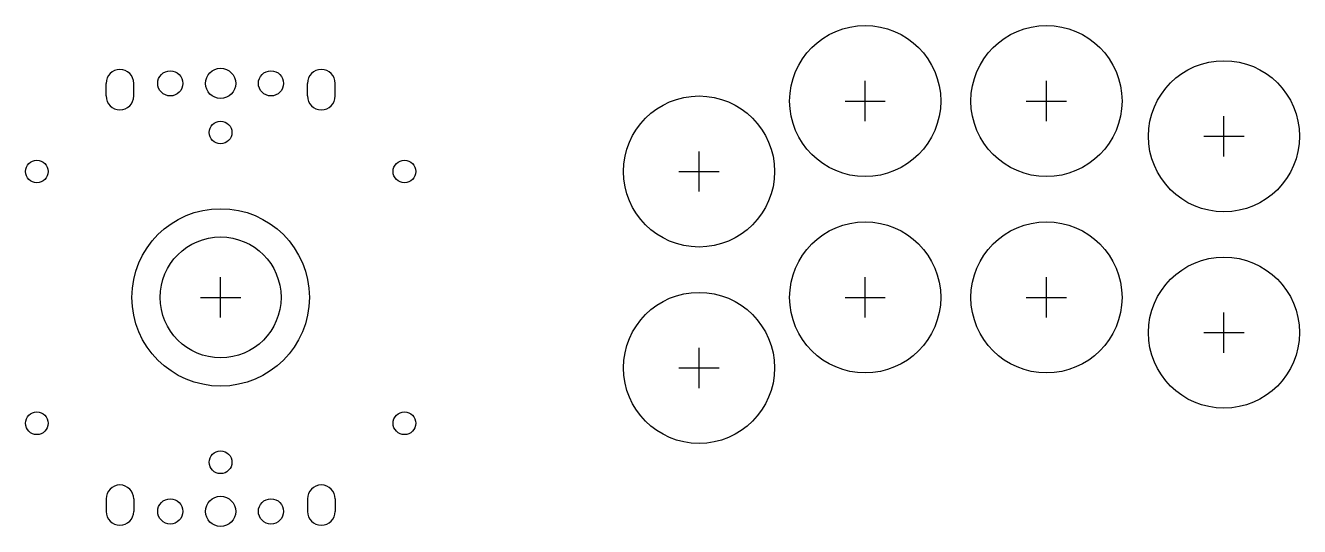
# Model space of a CAD drawing. Header units: millimetres. Extents: x -39 to 214, y -46 to 54.
import ezdxf

# ---------------------------------------------------------------- set-up
doc = ezdxf.new("R2010")
doc.units = ezdxf.units.MM
for name, color, linetype in [('BUTTONS', 1, 'Continuous'), ('GL_PLATE_HOLES', 2, 'Continuous'), ('JOYSTICK_BORE_24', 5, 'Continuous'), ('JOYSTICK_BORE_35.25', 3, 'Continuous'), ('REFERENCE', 8, 'Continuous')]:
    doc.layers.add(name, color=color, linetype=linetype)

msp = doc.modelspace()

# ---------------------------------------------------------------- linework, layer by layer
at = {"layer": 'BUTTONS'}
for centre in [(128, 39), (164, 39), (199.25, 32), (95, 25), (128, 0), (164, 0), (199.25, -7), (95, -14)]:
    msp.add_circle(centre, 15, dxfattribs=at)
at = {"layer": 'GL_PLATE_HOLES'}
for p, q in [((-22.75, 40), (-22.75, 42.5)), ((-17.25, 40), (-17.25, 42.5)), ((17.25, 40), (17.25, 42.5)), ((22.75, 40), (22.75, 42.5)), ((-22.75, -40), (-22.75, -42.5)), ((-17.25, -40), (-17.25, -42.5)), ((17.25, -40), (17.25, -42.5)), ((22.75, -40), (22.75, -42.5))]:
    msp.add_line(p, q, dxfattribs=at)
for centre, radius in [((-10, 42.5), 2.5), ((0, 42.5), 3), ((10, 42.5), 2.5), ((0, 32.75), 2.25), ((-36.5, 25), 2.25), ((36.5, 25), 2.25), ((-36.5, -25), 2.25), ((36.5, -25), 2.25), ((0, -32.75), 2.25), ((-10, -42.5), 2.5), ((0, -42.5), 3), ((10, -42.5), 2.5)]:
    msp.add_circle(centre, radius, dxfattribs=at)
for centre, start, end in [((-20, 42.5), 0, 180), ((20, 42.5), 0, 180), ((-20, 40), 180, 360), ((20, 40), 180, 360), ((-20, -40), 0, 180), ((20, -40), 0, 180), ((-20, -42.5), -180, 0), ((20, -42.5), -180, 0)]:
    msp.add_arc(centre, 2.75, start, end, dxfattribs=at)
at = {"layer": 'JOYSTICK_BORE_24'}
msp.add_circle((0, 0), 12, dxfattribs=at)
at = {"layer": 'JOYSTICK_BORE_35.25'}
msp.add_circle((0, 0), 17.62, dxfattribs=at)
at = {"layer": 'REFERENCE'}
for p, q in [((128, 35), (128, 43)), ((164, 35), (164, 43)), ((124, 39), (132, 39)), ((160, 39), (168, 39)), ((199.25, 28), (199.25, 36)), ((195.25, 32), (203.25, 32)), ((95, 21), (95, 29)), ((91, 25), (99, 25)), ((0, -4), (0, 4)), ((128, -4), (128, 4)), ((164, -4), (164, 4)), ((-4, 0), (4, 0)), ((124, 0), (132, 0)), ((160, 0), (168, 0)), ((199.25, -11), (199.25, -3)), ((195.25, -7), (203.25, -7)), ((95, -18), (95, -10)), ((91, -14), (99, -14))]:
    msp.add_line(p, q, dxfattribs=at)

doc.saveas('drawing.dxf')
